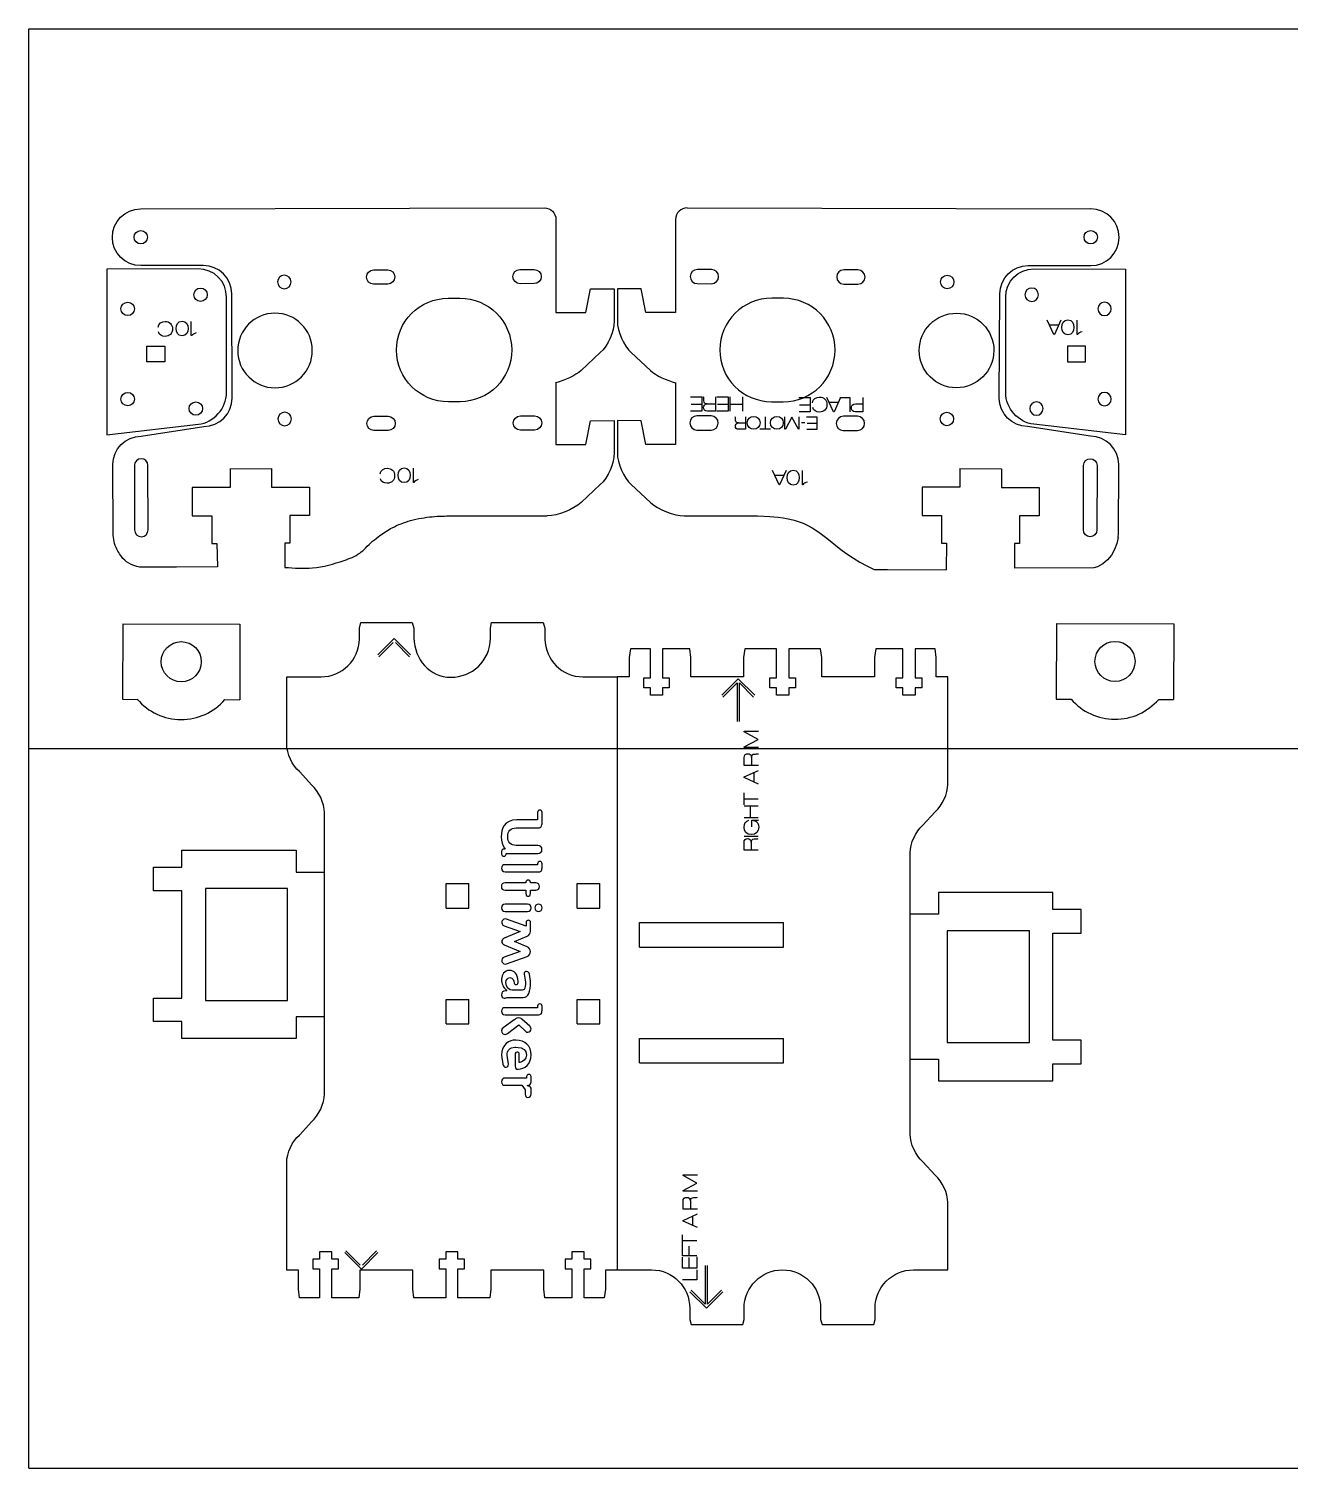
# Model space of a CAD drawing. Extents: x -610 to 0, y -305 to 0.
# Drawn here: x -609.6 to -342.5, y -304.8 to 0 of the extents above; entities that cross this region are included whole.
import ezdxf

# ---------------------------------------------------------------- set-up
doc = ezdxf.new("R2010")
doc.units = 0
doc.layers.add('CUTS', color=1, linetype='Continuous', true_color=0xff0000)
doc.layers.add('TEXT', color=5, linetype='Continuous', true_color=0x0000ff)
doc.layers.add('laser bed referance', color=3, linetype='Continuous', lineweight=25, true_color=0x00ff00)
doc.layers.add('Referance lines', color=2, linetype='Continuous', lineweight=25, true_color=0xffff00)

msp = doc.modelspace()

# ---------------------------------------------------------------- linework, layer by layer
at = {"layer": 'CUTS', "color": 1, "lineweight": 25, "true_color": 0xff0000}
for p, q in [((-585.92, -38.13), (-500.47, -37.9)), ((-470.17, -37.9), (-384.73, -38.13)), ((-567, -93.16), (-558.2, -93.13)), ((-566.99, -93.16), (-566.99, -97.11)), ((-558.2, -93.13), (-558.19, -97.08)), ((-412.44, -93.14), (-412.45, -97.08)), ((-412.44, -93.14), (-403.65, -93.16)), ((-403.65, -93.16), (-403.65, -97.11)), ((-566.99, -97.11), (-574.99, -97.13)), ((-574.99, -97.13), (-574.98, -103.13)), ((-558.19, -97.08), (-550.19, -97.05)), ((-550.19, -97.05), (-550.18, -103.05)), ((-420.45, -97.05), (-420.46, -103.05)), ((-412.45, -97.08), (-420.45, -97.05)), ((-403.65, -97.11), (-395.65, -97.14)), ((-395.65, -97.14), (-395.66, -103.13)), ((-574.98, -103.13), (-570.81, -103.12)), ((-570.81, -103.12), (-570.81, -108.96)), ((-550.18, -103.05), (-554.32, -103.07)), ((-554.32, -103.07), (-554.32, -108.92)), ((-520.36, -103.16), (-499.82, -103.14)), ((-470.82, -103.14), (-455.31, -103.15)), ((-455.31, -103.15), (-452.67, -103.27)), ((-452.67, -103.27), (-451.85, -103.34)), ((-451.85, -103.34), (-450.92, -103.43)), ((-450.92, -103.43), (-449.87, -103.58)), ((-449.87, -103.58), (-448.45, -103.86)), ((-420.46, -103.05), (-416.32, -103.07)), ((-416.32, -103.07), (-416.32, -108.91)), ((-395.66, -103.13), (-399.84, -103.12)), ((-399.84, -103.12), (-399.84, -108.96)), ((-448.45, -103.86), (-447.58, -104.07)), ((-447.58, -104.07), (-445.65, -104.71)), ((-445.65, -104.71), (-444.65, -105.17)), ((-444.65, -105.17), (-443.72, -105.67)), ((-443.72, -105.67), (-442.57, -106.42)), ((-442.57, -106.42), (-441.74, -107.02)), ((-591.75, -107.32), (-591.77, -106.89)), ((-570.81, -108.96), (-569.76, -108.96)), ((-569.76, -108.96), (-569.62, -113.92)), ((-555.36, -108.94), (-555.37, -114.04)), ((-554.32, -108.92), (-555.36, -108.94)), ((-441.74, -107.02), (-440.65, -107.89)), ((-440.65, -107.89), (-437.65, -110.28)), ((-416.32, -108.91), (-415.29, -108.92)), ((-415.29, -108.92), (-415.34, -114.54)), ((-400.88, -108.96), (-400.93, -114.18)), ((-399.84, -108.96), (-400.88, -108.96)), ((-379.21, -109.01), (-379.71, -110.27)), ((-378.93, -107.73), (-379.21, -109.01)), ((-378.93, -107.73), (-378.87, -106.89)), ((-437.65, -110.28), (-436.6, -111.05)), ((-436.6, -111.05), (-435.01, -112.11)), ((-435.01, -112.11), (-433.64, -112.92)), ((-381.24, -112.48), (-382.23, -113.32)), ((-380.39, -111.44), (-381.24, -112.48)), ((-379.71, -110.27), (-380.39, -111.44)), ((-578.33, -113.99), (-586.16, -114.03)), ((-569.62, -113.92), (-578.33, -113.99)), ((-433.64, -112.92), (-432.13, -113.74)), ((-432.13, -113.74), (-430.64, -114.47)), ((-430.64, -114.47), (-427.82, -114.48)), ((-427.82, -114.48), (-415.34, -114.54)), ((-384.11, -114.15), (-400.91, -114.19)), ((-383.33, -113.92), (-384.11, -114.15)), ((-382.23, -113.32), (-383.33, -113.92)), ((-589.69, -125.98), (-589.75, -141.98)), ((-589.69, -125.98), (-564.89, -126.06)), ((-564.89, -126.06), (-564.95, -142.06)), ((-391.99, -125.92), (-392.05, -141.92)), ((-391.99, -125.92), (-367.19, -126.01)), ((-367.19, -126.01), (-367.25, -142.01)), ((-589.75, -141.98), (-586.62, -141.99)), ((-568.07, -142.05), (-564.95, -142.06)), ((-392.05, -141.92), (-388.92, -141.94)), ((-370.37, -142), (-367.25, -142.01)), ((-521.2, -186.22), (-521.2, -181.02)), ((-521.2, -181.02), (-516.41, -181.02)), ((-516.41, -186.22), (-516.41, -181.02)), ((-493.5, -186.22), (-493.5, -181.02)), ((-493.5, -181.02), (-488.71, -181.02)), ((-488.71, -186.22), (-488.71, -181.02)), ((-521.2, -186.22), (-516.41, -186.22)), ((-493.5, -186.22), (-488.71, -186.22)), ((-480.29, -194.47), (-480.29, -189.27)), ((-480.29, -189.27), (-449.81, -189.27)), ((-449.81, -194.47), (-449.81, -189.27)), ((-480.29, -194.47), (-449.81, -194.47)), ((-521.2, -210.73), (-521.2, -205.53)), ((-521.2, -205.53), (-516.41, -205.53)), ((-516.41, -210.73), (-516.41, -205.53)), ((-493.5, -210.73), (-493.5, -205.53)), ((-493.5, -205.53), (-488.71, -205.53)), ((-488.71, -210.73), (-488.71, -205.53)), ((-521.2, -210.73), (-516.41, -210.73)), ((-493.5, -210.73), (-488.71, -210.73)), ((-480.29, -218.98), (-480.29, -213.78)), ((-480.29, -213.78), (-449.81, -213.78)), ((-449.81, -218.98), (-449.81, -213.78)), ((-480.29, -218.98), (-449.81, -218.98))]:
    msp.add_line(p, q, dxfattribs=at)
for points in [[(-497.99, -40.36), (-497.99, -60.07), (-491.66, -60.07), (-490.68, -55.05), (-485.68, -55.03), (-485.66, -61.88)], [(-472.65, -40.36), (-472.65, -60.07), (-478.98, -60.07), (-479.96, -55.05), (-484.96, -55.03), (-484.98, -61.88)], [(-573.72, -50.82), (-593.09, -50.87), (-593.09, -85.98), (-573.69, -83.74)], [(-572.65, -50.13), (-585.88, -50.15)], [(-536.6, -51.06), (-533.59, -51.05), (-533.59, -51.05)], [(-505.6, -50.98), (-502.59, -50.97), (-502.59, -50.97)], [(-465.04, -50.98), (-468.05, -50.97), (-468.05, -50.97)], [(-434.04, -51.06), (-437.05, -51.05), (-437.05, -51.05)], [(-397.99, -50.13), (-384.76, -50.15)], [(-396.77, -50.82), (-377.4, -50.87), (-377.4, -85.98), (-396.8, -83.74)], [(-533.58, -54.05), (-536.59, -54.06)], [(-502.58, -53.97), (-505.59, -53.98)], [(-468.06, -53.97), (-465.05, -53.98)], [(-437.06, -54.05), (-434.05, -54.06)], [(-567.73, -77.05), (-567.73, -56.83), (-567.73, -56.83)], [(-567.73, -77.05), (-567.73, -56.83), (-567.73, -56.83)], [(-566.53, -78.21), (-566.64, -56.11)], [(-520.83, -57.07), (-518.33, -57.06), (-518.33, -57.06)], [(-449.81, -57.07), (-452.31, -57.06), (-452.31, -57.06)], [(-404.11, -78.21), (-404.01, -56.11)], [(-402.76, -77.05), (-402.76, -56.83), (-402.76, -56.83)], [(-402.76, -77.05), (-402.76, -56.83), (-402.76, -56.83)], [(-584.6, -67.95), (-584.6, -67.24), (-580.8, -67.24), (-580.8, -70.54), (-584.6, -70.54), (-584.6, -67.95), (-584.6, -67.95)], [(-488.59, -68.58), (-492.68, -72.34)], [(-482.05, -68.58), (-477.96, -72.34)], [(-385.89, -67.95), (-385.89, -67.24), (-389.69, -67.24), (-389.69, -70.54), (-385.89, -70.54), (-385.89, -67.95), (-385.89, -67.95)], [(-497.99, -74.94), (-497.99, -74.93), (-497.99, -88.01), (-491.66, -88.01), (-490.68, -82.99), (-485.68, -82.98), (-485.66, -89.82)], [(-472.65, -74.94), (-472.65, -74.93), (-472.65, -88.01), (-478.98, -88.01), (-479.96, -82.99), (-484.96, -82.98), (-484.98, -89.82)], [(-518.27, -78.96), (-520.77, -78.97)], [(-452.37, -78.96), (-449.87, -78.97)], [(-536.52, -82.06), (-533.51, -82.05), (-533.51, -82.05)], [(-505.52, -81.98), (-502.51, -81.97), (-502.51, -81.97)], [(-465.12, -81.98), (-468.13, -81.97), (-468.13, -81.97)], [(-434.12, -82.06), (-437.13, -82.05), (-437.13, -82.05)], [(-585.83, -86.26), (-572.52, -84.22)], [(-533.5, -85.05), (-536.51, -85.06)], [(-502.5, -84.97), (-505.51, -84.98)], [(-468.14, -84.97), (-465.13, -84.98)], [(-437.14, -85.05), (-434.13, -85.06)], [(-384.82, -86.26), (-398.12, -84.22)], [(-591.77, -106.89), (-591.81, -92.27)], [(-587.22, -92.46), (-587.19, -106.13), (-587.19, -106.13)], [(-584.34, -106.12), (-584.37, -92.45)], [(-386.3, -106.12), (-386.27, -92.45)], [(-383.42, -92.46), (-383.45, -106.13), (-383.45, -106.13)], [(-378.87, -106.89), (-378.83, -92.27)], [(-488.59, -96.53), (-492.68, -100.29)], [(-482.05, -96.53), (-477.96, -100.29)], [(-539.58, -129.22), (-539.58, -129.02), (-539.58, -126.94), (-539.33, -125.71), (-528.4, -125.71), (-528.05, -126.94), (-528.05, -128.87), (-528.05, -129.02)], [(-511.85, -129.02), (-511.85, -128.87), (-511.85, -126.94), (-511.6, -125.71), (-500.68, -125.71), (-500.33, -126.94), (-500.33, -129.02), (-500.32, -129.22)], [(-415, -137.22), (-417.47, -137.22), (-417.47, -133.15), (-417.72, -131.32), (-421.95, -131.32), (-421.95, -137.45), (-420.55, -137.45), (-420.55, -139.55), (-421.95, -139.55), (-421.95, -141.08), (-424.55, -141.08), (-424.55, -139.55), (-425.95, -139.55), (-425.95, -137.45), (-424.55, -137.45), (-424.55, -131.32), (-430.27, -131.32), (-430.52, -133.15), (-430.52, -137.22), (-441.7, -137.22), (-441.7, -133.15), (-441.95, -131.32), (-448.67, -131.32), (-448.67, -137.45), (-447.27, -137.45), (-447.27, -139.55), (-448.67, -139.55), (-448.67, -141.08), (-451.27, -141.08), (-451.27, -139.55), (-452.67, -139.55), (-452.67, -137.45), (-451.27, -137.45), (-451.27, -131.32), (-458, -131.32), (-458.25, -133.15), (-458.25, -137.22), (-469.42, -137.22), (-469.42, -133.15), (-469.67, -131.32), (-475.4, -131.32), (-475.4, -137.45), (-474, -137.45), (-474, -139.55), (-475.4, -139.55), (-475.4, -141.08), (-478, -141.08), (-478, -139.55), (-479.4, -139.55), (-479.4, -137.45), (-478, -137.45), (-478, -131.32), (-482.22, -131.32), (-482.47, -133.15), (-482.47, -137.22), (-485, -137.22), (-485, -262.79), (-477.73, -262.79)], [(-555, -151.49), (-555, -137.22), (-547.73, -137.22)], [(-492.28, -137.22), (-485, -137.22)], [(-415, -159.99), (-415, -137.22), (-415, -137.22)], [(-549.7, -160.16), (-552.3, -157.3)], [(-547, -225.57), (-547, -165.98)], [(-420.3, -168.66), (-417.7, -165.8)], [(-546.97, -209.24), (-552.97, -209.24), (-552.97, -213.84), (-577.17, -213.84), (-577.17, -210.24), (-583.17, -210.24), (-583.17, -205.25), (-577.17, -205.25), (-577.17, -182.55), (-583.17, -182.55), (-583.17, -177.56), (-577.17, -177.56), (-577.17, -173.96), (-552.97, -173.96), (-552.97, -178.56), (-546.97, -178.56)], [(-423, -234.07), (-423, -174.48)], [(-572.2, -205.75), (-554.8, -205.75), (-554.8, -182.05), (-572.2, -182.05), (-572.2, -205.75), (-572.2, -205.75)], [(-422.98, -218.17), (-416.98, -218.17), (-416.98, -222.77), (-392.78, -222.77), (-392.78, -219.17), (-386.78, -219.17), (-386.78, -214.18), (-392.78, -214.18), (-392.78, -191.48), (-386.78, -191.48), (-386.78, -186.49), (-392.78, -186.49), (-392.78, -182.89), (-416.98, -182.89), (-416.98, -187.49), (-422.98, -187.49)], [(-415.14, -214.68), (-397.74, -214.68), (-397.74, -190.98), (-415.14, -190.98), (-415.14, -214.68), (-415.14, -214.68)], [(-552.3, -234.25), (-549.7, -231.39)], [(-485, -262.83), (-487.53, -262.83), (-487.53, -266.9), (-487.78, -268.73), (-492, -268.73), (-492, -262.6), (-490.6, -262.6), (-490.6, -260.5), (-492, -260.5), (-492, -258.97), (-494.6, -258.97), (-494.6, -260.5), (-496, -260.5), (-496, -262.6), (-494.6, -262.6), (-494.6, -268.73), (-500.33, -268.73), (-500.58, -266.9), (-500.58, -262.83), (-511.75, -262.83), (-511.75, -266.9), (-512, -268.73), (-518.73, -268.73), (-518.73, -262.6), (-517.33, -262.6), (-517.33, -260.5), (-518.73, -260.5), (-518.73, -258.97), (-521.33, -258.97), (-521.33, -260.5), (-522.73, -260.5), (-522.73, -262.6), (-521.33, -262.6), (-521.33, -268.73), (-528.05, -268.73), (-528.3, -266.9), (-528.3, -262.83), (-539.48, -262.83), (-539.48, -266.9), (-539.73, -268.73), (-545.45, -268.73), (-545.45, -262.6), (-544.05, -262.6), (-544.05, -260.5), (-545.45, -260.5), (-545.45, -258.97), (-548.05, -258.97), (-548.05, -260.5), (-549.45, -260.5), (-549.45, -262.6), (-548.05, -262.6), (-548.05, -268.73), (-552.28, -268.73), (-552.53, -266.9), (-552.53, -262.83), (-555, -262.83), (-555, -240.06)], [(-417.7, -242.75), (-420.3, -239.89)], [(-422.27, -262.79), (-415, -262.79), (-415, -248.56)], [(-469.67, -270.94), (-469.67, -273.31), (-469.33, -274.34), (-458.4, -274.34), (-458.15, -273.31), (-458.15, -270.94)], [(-441.95, -270.94), (-441.95, -273.31), (-441.6, -274.34), (-430.67, -274.34), (-430.42, -273.31), (-430.42, -270.94)]]:
    msp.add_lwpolyline(points, dxfattribs=at)
for centre in [(-577.32, -134.02), (-379.62, -133.97)]:
    msp.add_circle(centre, 4.25, dxfattribs=at)
for centre in [(-577.32, -134.02), (-379.62, -133.97)]:
    msp.add_arc(centre, 12.25, 220.5677, 319.0221, dxfattribs=at)
for points in [[(-591.9, -44.16), (-591.91, -40.85), (-589.23, -38.14), (-585.92, -38.13)], [(-500.47, -37.9), (-499.11, -37.9), (-498, -39), (-497.99, -40.36)], [(-470.17, -37.9), (-471.53, -37.9), (-472.64, -39), (-472.65, -40.36)], [(-378.74, -44.16), (-378.73, -40.85), (-381.41, -38.14), (-384.73, -38.13)], [(-585.88, -50.15), (-589.2, -50.16), (-591.89, -47.48), (-591.9, -44.16)], [(-587.31, -44.13), (-587.31, -43.34), (-586.68, -42.71), (-585.89, -42.71)], [(-585.89, -45.56), (-586.68, -45.56), (-587.31, -44.92), (-587.31, -44.13)], [(-585.89, -42.71), (-585.1, -42.71), (-584.46, -43.34), (-584.46, -44.13)], [(-584.46, -44.13), (-584.46, -44.92), (-585.1, -45.56), (-585.89, -45.56)], [(-386.18, -44.13), (-386.18, -43.35), (-385.54, -42.71), (-384.75, -42.71)], [(-384.75, -45.56), (-385.54, -45.56), (-386.18, -44.92), (-386.18, -44.13)], [(-384.76, -50.15), (-381.44, -50.16), (-378.75, -47.48), (-378.74, -44.16)], [(-384.75, -42.71), (-383.96, -42.71), (-383.33, -43.35), (-383.33, -44.13)], [(-383.33, -44.13), (-383.33, -44.92), (-383.96, -45.56), (-384.75, -45.56)], [(-567.73, -56.83), (-567.72, -53.51), (-570.4, -50.82), (-573.72, -50.82)], [(-566.64, -56.11), (-566.65, -52.8), (-569.34, -50.12), (-572.65, -50.13)], [(-538.1, -52.57), (-538.1, -51.74), (-537.43, -51.06), (-536.6, -51.06)], [(-533.59, -51.05), (-532.76, -51.05), (-532.09, -51.72), (-532.09, -52.55)], [(-507.1, -52.48), (-507.1, -51.65), (-506.43, -50.98), (-505.6, -50.98)], [(-502.59, -50.97), (-501.76, -50.96), (-501.09, -51.64), (-501.09, -52.46)], [(-468.05, -50.97), (-468.88, -50.96), (-469.55, -51.64), (-469.55, -52.46)], [(-463.54, -52.48), (-463.54, -51.65), (-464.21, -50.98), (-465.04, -50.98)], [(-437.05, -51.05), (-437.88, -51.05), (-438.55, -51.72), (-438.55, -52.55)], [(-432.54, -52.57), (-432.54, -51.74), (-433.21, -51.06), (-434.04, -51.06)], [(-404.01, -56.11), (-404, -52.8), (-401.3, -50.12), (-397.99, -50.13)], [(-402.76, -56.83), (-402.76, -53.51), (-400.08, -50.82), (-396.77, -50.82)], [(-555.51, -52.18), (-556.3, -52.19), (-556.93, -52.82), (-556.93, -53.61)], [(-556.93, -53.61), (-556.93, -54.4), (-556.29, -55.03), (-555.5, -55.03)], [(-554.08, -53.6), (-554.08, -52.82), (-554.72, -52.18), (-555.51, -52.18)], [(-555.5, -55.03), (-554.72, -55.03), (-554.08, -54.39), (-554.08, -53.6)], [(-536.59, -54.06), (-537.42, -54.06), (-538.1, -53.39), (-538.1, -52.57)], [(-532.09, -52.55), (-532.09, -53.38), (-532.76, -54.05), (-533.58, -54.05)], [(-505.59, -53.98), (-506.42, -53.98), (-507.1, -53.31), (-507.1, -52.48)], [(-501.09, -52.46), (-501.09, -53.29), (-501.76, -53.97), (-502.58, -53.97)], [(-469.55, -52.46), (-469.55, -53.29), (-468.88, -53.97), (-468.06, -53.97)], [(-465.05, -53.98), (-464.22, -53.98), (-463.55, -53.31), (-463.54, -52.48)], [(-438.55, -52.55), (-438.55, -53.38), (-437.89, -54.05), (-437.06, -54.05)], [(-434.05, -54.06), (-433.22, -54.06), (-432.55, -53.39), (-432.54, -52.57)], [(-416.56, -53.6), (-416.56, -52.82), (-415.92, -52.18), (-415.13, -52.18)], [(-415.14, -55.03), (-415.93, -55.03), (-416.56, -54.39), (-416.56, -53.6)], [(-413.71, -53.61), (-413.71, -54.4), (-414.35, -55.03), (-415.14, -55.03)], [(-415.13, -52.18), (-414.34, -52.18), (-413.71, -52.82), (-413.71, -53.61)], [(-590.08, -59.32), (-590.08, -58.53), (-589.44, -57.89), (-588.65, -57.89)], [(-588.65, -57.89), (-587.87, -57.89), (-587.23, -58.53), (-587.23, -59.32)], [(-574.66, -56.32), (-574.66, -55.53), (-574.02, -54.89), (-573.23, -54.89)], [(-573.23, -57.74), (-574.02, -57.74), (-574.66, -57.1), (-574.66, -56.32)], [(-573.23, -54.89), (-572.45, -54.89), (-571.81, -55.53), (-571.81, -56.32)], [(-571.81, -56.32), (-571.81, -57.1), (-572.45, -57.74), (-573.23, -57.74)], [(-531.75, -68.05), (-531.77, -62), (-526.88, -57.08), (-520.83, -57.07)], [(-518.33, -57.06), (-512.28, -57.04), (-507.37, -61.93), (-507.35, -67.98)], [(-452.31, -57.06), (-458.36, -57.04), (-463.27, -61.93), (-463.29, -67.98)], [(-438.89, -68.05), (-438.87, -62), (-443.76, -57.08), (-449.81, -57.07)], [(-397.25, -54.89), (-398.04, -54.89), (-398.68, -55.53), (-398.68, -56.32)], [(-398.68, -56.32), (-398.68, -57.1), (-398.04, -57.74), (-397.25, -57.74)], [(-395.83, -56.32), (-395.83, -55.53), (-396.47, -54.89), (-397.25, -54.89)], [(-397.25, -57.74), (-396.47, -57.74), (-395.83, -57.1), (-395.83, -56.32)], [(-381.83, -57.89), (-382.62, -57.89), (-383.26, -58.53), (-383.26, -59.32)], [(-380.41, -59.32), (-380.41, -58.53), (-381.05, -57.89), (-381.83, -57.89)], [(-588.65, -60.74), (-589.44, -60.74), (-590.08, -60.1), (-590.08, -59.32)], [(-587.23, -59.32), (-587.23, -60.1), (-587.87, -60.74), (-588.65, -60.74)], [(-557.49, -60.22), (-561.85, -60.23), (-565.38, -63.78), (-565.37, -68.14)], [(-549.57, -68.1), (-549.58, -63.73), (-553.13, -60.21), (-557.49, -60.22)], [(-421.07, -68.1), (-421.06, -63.73), (-417.52, -60.21), (-413.15, -60.22)], [(-413.15, -60.22), (-408.79, -60.23), (-405.26, -63.78), (-405.27, -68.14)], [(-383.26, -59.32), (-383.26, -60.1), (-382.62, -60.74), (-381.83, -60.74)], [(-381.83, -60.74), (-381.05, -60.74), (-380.41, -60.1), (-380.41, -59.32)], [(-485.66, -61.88), (-485.65, -64.08), (-486.97, -67.09), (-488.59, -68.58)], [(-484.98, -61.88), (-484.99, -64.08), (-483.67, -67.09), (-482.05, -68.58)], [(-565.37, -68.14), (-565.36, -72.5), (-561.81, -76.03), (-557.45, -76.02)], [(-557.45, -76.02), (-553.08, -76.01), (-549.56, -72.46), (-549.57, -68.1)], [(-520.77, -78.97), (-526.82, -78.99), (-531.73, -74.1), (-531.75, -68.05)], [(-507.35, -67.98), (-507.33, -74.03), (-512.22, -78.95), (-518.27, -78.96)], [(-463.29, -67.98), (-463.31, -74.03), (-458.42, -78.95), (-452.37, -78.96)], [(-449.87, -78.97), (-443.82, -78.99), (-438.91, -74.1), (-438.89, -68.05)], [(-413.2, -76.02), (-417.56, -76.01), (-421.09, -72.46), (-421.07, -68.1)], [(-405.27, -68.14), (-405.29, -72.5), (-408.83, -76.03), (-413.2, -76.02)], [(-492.68, -72.34), (-493.88, -73.45), (-496.12, -74.48), (-497.99, -74.94)], [(-477.96, -72.34), (-476.76, -73.45), (-474.52, -74.48), (-472.65, -74.94)], [(-590.08, -78.42), (-590.08, -77.63), (-589.44, -76.99), (-588.65, -76.99)], [(-588.65, -79.84), (-589.44, -79.84), (-590.08, -79.2), (-590.08, -78.42)], [(-588.65, -76.99), (-587.87, -76.99), (-587.23, -77.63), (-587.23, -78.42)], [(-587.23, -78.42), (-587.23, -79.2), (-587.87, -79.84), (-588.65, -79.84)], [(-575.66, -80.42), (-575.66, -79.63), (-575.02, -78.99), (-574.23, -78.99)], [(-574.23, -78.99), (-573.45, -78.99), (-572.81, -79.63), (-572.81, -80.42)], [(-573.69, -83.74), (-570.41, -83.36), (-567.73, -80.35), (-567.73, -77.05)], [(-572.52, -84.22), (-569.2, -84.22), (-566.53, -81.52), (-566.53, -78.21)], [(-398.12, -84.22), (-401.44, -84.22), (-404.12, -81.52), (-404.11, -78.21)], [(-396.8, -83.74), (-400.08, -83.36), (-402.76, -80.35), (-402.76, -77.05)], [(-396.25, -78.99), (-397.04, -78.99), (-397.68, -79.63), (-397.68, -80.42)], [(-394.83, -80.42), (-394.83, -79.63), (-395.47, -78.99), (-396.25, -78.99)], [(-381.83, -76.99), (-382.62, -76.99), (-383.26, -77.63), (-383.26, -78.42)], [(-383.26, -78.42), (-383.26, -79.2), (-382.62, -79.84), (-381.83, -79.84)], [(-380.41, -78.42), (-380.41, -77.63), (-381.05, -76.99), (-381.83, -76.99)], [(-381.83, -79.84), (-381.05, -79.84), (-380.41, -79.2), (-380.41, -78.42)], [(-574.23, -81.84), (-575.02, -81.84), (-575.66, -81.21), (-575.66, -80.42)], [(-572.81, -80.42), (-572.81, -81.21), (-573.45, -81.84), (-574.23, -81.84)], [(-555.43, -81.19), (-556.22, -81.19), (-556.85, -81.83), (-556.85, -82.62)], [(-554, -82.61), (-554, -81.82), (-554.64, -81.19), (-555.43, -81.19)], [(-538.01, -83.57), (-538.02, -82.74), (-537.35, -82.06), (-536.52, -82.06)], [(-533.51, -82.05), (-532.68, -82.05), (-532.01, -82.72), (-532, -83.55)], [(-507.01, -83.48), (-507.02, -82.65), (-506.35, -81.98), (-505.52, -81.98)], [(-502.51, -81.97), (-501.68, -81.97), (-501.01, -82.64), (-501, -83.46)], [(-468.13, -81.97), (-468.96, -81.96), (-469.63, -82.63), (-469.64, -83.46)], [(-463.63, -83.48), (-463.63, -82.65), (-464.29, -81.98), (-465.12, -81.98)], [(-437.13, -82.05), (-437.96, -82.05), (-438.63, -82.72), (-438.64, -83.55)], [(-432.63, -83.56), (-432.63, -82.74), (-433.3, -82.06), (-434.12, -82.06)], [(-416.64, -82.61), (-416.64, -81.82), (-416, -81.19), (-415.21, -81.19)], [(-415.21, -81.19), (-414.42, -81.19), (-413.79, -81.83), (-413.79, -82.62)], [(-397.68, -80.42), (-397.68, -81.21), (-397.04, -81.84), (-396.25, -81.84)], [(-396.25, -81.84), (-395.47, -81.84), (-394.83, -81.21), (-394.83, -80.42)], [(-556.85, -82.62), (-556.85, -83.4), (-556.21, -84.04), (-555.42, -84.04)], [(-555.42, -84.04), (-554.64, -84.03), (-554, -83.4), (-554, -82.61)], [(-536.51, -85.06), (-537.34, -85.07), (-538.01, -84.39), (-538.01, -83.57)], [(-532, -83.55), (-532, -84.38), (-532.67, -85.05), (-533.5, -85.05)], [(-505.51, -84.98), (-506.34, -84.98), (-507.01, -84.31), (-507.01, -83.48)], [(-501, -83.46), (-501, -84.29), (-501.67, -84.97), (-502.5, -84.97)], [(-469.64, -83.46), (-469.64, -84.29), (-468.97, -84.97), (-468.14, -84.97)], [(-465.13, -84.98), (-464.3, -84.98), (-463.63, -84.31), (-463.63, -83.48)], [(-438.64, -83.55), (-438.64, -84.38), (-437.97, -85.05), (-437.14, -85.05)], [(-434.13, -85.06), (-433.3, -85.06), (-432.63, -84.39), (-432.63, -83.56)], [(-415.22, -84.04), (-416, -84.03), (-416.64, -83.39), (-416.64, -82.61)], [(-413.79, -82.62), (-413.79, -83.4), (-414.43, -84.04), (-415.22, -84.04)], [(-591.81, -92.27), (-591.82, -88.96), (-589.14, -86.27), (-585.83, -86.26)], [(-378.83, -92.27), (-378.82, -88.96), (-381.5, -86.27), (-384.82, -86.26)], [(-585.8, -91.03), (-586.59, -91.04), (-587.23, -91.68), (-587.22, -92.46)], [(-584.37, -92.45), (-584.38, -91.67), (-585.02, -91.03), (-585.8, -91.03)], [(-485.66, -89.82), (-485.65, -92.02), (-486.97, -95.04), (-488.59, -96.53)], [(-484.98, -89.82), (-484.99, -92.02), (-483.67, -95.04), (-482.05, -96.53)], [(-386.27, -92.45), (-386.26, -91.67), (-385.62, -91.03), (-384.84, -91.03)], [(-384.84, -91.03), (-384.05, -91.04), (-383.41, -91.67), (-383.42, -92.46)], [(-492.68, -100.29), (-494.3, -101.78), (-497.62, -103.13), (-499.82, -103.14)], [(-477.96, -100.29), (-476.34, -101.78), (-473.02, -103.13), (-470.82, -103.14)], [(-587.19, -106.13), (-587.19, -106.91), (-586.55, -107.55), (-585.76, -107.55)], [(-585.76, -107.55), (-584.97, -107.54), (-584.34, -106.91), (-584.34, -106.12)], [(-384.88, -107.55), (-385.67, -107.54), (-386.31, -106.9), (-386.3, -106.12)], [(-383.45, -106.13), (-383.46, -106.91), (-384.1, -107.55), (-384.88, -107.55)], [(-547.73, -137.22), (-543.28, -137.22), (-539.66, -133.65), (-539.58, -129.22)], [(-528.05, -129.02), (-527.96, -133.45), (-524.7, -137.31), (-520.25, -137.31)], [(-520.25, -137.31), (-515.79, -137.31), (-511.95, -133.99), (-511.85, -129.02)], [(-500.32, -129.22), (-500.24, -133.65), (-496.72, -137.22), (-492.28, -137.22)], [(-552.3, -157.3), (-553.79, -156.05), (-555, -153.43), (-555, -151.49)], [(-547, -165.98), (-547, -164.03), (-548.22, -161.41), (-549.7, -160.16)], [(-417.7, -165.8), (-416.22, -164.55), (-415, -161.93), (-415, -159.99)], [(-423, -174.48), (-423, -172.53), (-421.78, -169.91), (-420.3, -168.66)], [(-549.7, -231.39), (-548.22, -230.13), (-547, -227.52), (-547, -225.57)], [(-555, -240.06), (-555, -238.12), (-553.79, -235.5), (-552.3, -234.25)], [(-420.3, -239.89), (-421.78, -238.64), (-423, -236.02), (-423, -234.07)], [(-415, -248.56), (-415, -246.62), (-416.22, -244), (-417.7, -242.75)], [(-477.73, -262.79), (-473.22, -262.79), (-469.67, -266.44), (-469.67, -270.94)], [(-458.15, -270.94), (-458.15, -266.44), (-454.5, -262.79), (-450, -262.79)], [(-450, -262.79), (-445.5, -262.79), (-441.95, -266.44), (-441.95, -270.94)], [(-430.42, -270.94), (-430.42, -266.44), (-426.78, -262.79), (-422.27, -262.79)]]:
    msp.add_open_spline(points, degree=3, dxfattribs=at)
for points, knots in [([(-555.37, -114.04), (-553.4, -114.18), (-549.15, -114.49), (-543.86, -112.99), (-539.99, -111.55), (-538.2, -109.85), (-536.85, -108.53), (-534.99, -107.05), (-532.39, -105.4), (-529.37, -104.22), (-525.78, -103.43), (-522.94, -103.18), (-520.9, -103.16), (-520.36, -103.16)], [0, 0, 0, 0, 5.875427, 12.707763, 16.361945, 17.995967, 20.0759, 22.036762, 25.11717, 29.265572, 31.675807, 36.152851, 37.779355, 37.779355, 37.779355, 37.779355]), ([(-586.16, -114.03), (-586.96, -113.82), (-588.46, -113.41), (-589.88, -111.96), (-590.84, -110.51), (-591.5, -109.03), (-591.67, -107.88), (-591.75, -107.32)], [0, 0, 0, 0, 2.433095, 4.57217, 5.897493, 7.664195, 9.361944, 9.361944, 9.361944, 9.361944])]:
    msp.add_open_spline(points, degree=3, knots=knots, dxfattribs=at)
at = {"layer": 'laser bed referance'}
for p, q in [((-609.6, 0), (0, 0)), ((-609.6, -304.8), (-609.6, 0)), ((-609.6, -304.8), (0, -304.8))]:
    msp.add_line(p, q, dxfattribs=at)
at = {"layer": 'Referance lines'}
msp.add_line((-609.6, -152.4), (0, -152.4), dxfattribs=at)
at = {"layer": 'TEXT', "color": 5, "true_color": 0x0000ff}
for points in [[(-575.09, -64.95), (-575.2, -64.95), (-575.2, -61.98)], [(-391.07, -61.72), (-392.46, -64.73), (-392.57, -64.73), (-393.95, -61.71)], [(-393.5, -62.71), (-391.52, -62.71)], [(-387.53, -64.71), (-387.64, -64.71), (-387.64, -61.73)], [(-469.5, -77.96), (-467.12, -77.96), (-467.12, -80.98), (-469.47, -80.98)], [(-464.22, -77.96), (-464.22, -80.98), (-465.89, -80.98)], [(-463.92, -77.96), (-461.54, -77.96), (-461.54, -80.98), (-463.89, -80.98)], [(-461.11, -80.98), (-461.11, -77.96)], [(-458.52, -77.96), (-458.52, -80.98)], [(-446.54, -78.06), (-444.16, -78.06), (-444.16, -81.08), (-446.51, -81.08)], [(-437.72, -78.06), (-439.11, -81.08), (-439.22, -81.08), (-440.61, -78.06)], [(-440.15, -79.06), (-438.17, -79.06)], [(-437.86, -78.06), (-435.74, -78.06), (-435.74, -81.08)], [(-432.99, -78.06), (-432.99, -81.08), (-434.6, -81.08)], [(-467.12, -79.57), (-469.37, -79.57)], [(-466, -79.43), (-466, -79.43), (-464.22, -79.42)], [(-461.54, -79.57), (-463.8, -79.57)], [(-458.52, -79.57), (-461.11, -79.57)], [(-457.83, -82.19), (-457.83, -84.81), (-459.27, -84.81)], [(-453.7, -82.19), (-453.7, -84.81)], [(-446.54, -82.19), (-446.54, -84.81), (-446.66, -84.81), (-448.03, -82.27), (-448.04, -82.27), (-449.41, -84.81), (-449.53, -84.81), (-449.53, -82.19)], [(-444.16, -79.67), (-446.42, -79.67)], [(-444.93, -82.14), (-442.77, -82.14), (-442.77, -84.87), (-444.9, -84.87)], [(-434.49, -79.43), (-432.99, -79.43)], [(-459.37, -83.47), (-459.37, -83.47), (-457.83, -83.46)], [(-452.56, -84.81), (-454.82, -84.81)], [(-445.3, -83.44), (-446, -83.44)], [(-442.77, -83.6), (-444.81, -83.6)], [(-528.07, -96.04), (-528.18, -96.04), (-528.18, -93.06)], [(-449.23, -93.54), (-450.63, -96.56), (-450.74, -96.56), (-452.12, -93.54)], [(-445.7, -96.54), (-445.81, -96.54), (-445.81, -93.56)], [(-451.66, -94.54), (-449.69, -94.54)], [(-535.71, -132.59), (-532.23, -129.11), (-528.76, -132.59)], [(-535.47, -132.96), (-532.48, -129.97)], [(-531.98, -129.97), (-528.98, -132.97)], [(-462.87, -141.13), (-459.39, -137.65), (-455.91, -141.13)], [(-462.63, -141.5), (-459.64, -138.51), (-459.64, -146.68)], [(-459.14, -146.68), (-459.14, -138.51), (-456.14, -141.51)], [(-455.1, -152.21), (-458.12, -152.21), (-458.12, -152.07), (-455.18, -150.49), (-455.18, -150.48), (-458.12, -148.9), (-458.12, -148.76), (-455.1, -148.76)], [(-455.1, -156.01), (-458.12, -156.01), (-458.12, -154.35)], [(-456.57, -154.23), (-456.57, -154.24), (-456.56, -156.01)], [(-455.1, -159.92), (-458.12, -158.53), (-458.12, -158.42), (-455.1, -157.03)], [(-456.1, -157.49), (-456.1, -159.47)], [(-458.17, -164.35), (-458.17, -161.77)], [(-458.17, -164.55), (-455.18, -164.55)], [(-455.18, -163.1), (-458.14, -163.1)], [(-456.78, -167.11), (-456.78, -164.55)], [(-501.89, -165.92), (-501.89, -167.5), (-506.27, -167.5)], [(-500.93, -168.34), (-500.93, -165.92), (-500.93, -165.92)], [(-455.18, -167.11), (-458.17, -167.11)], [(-456.52, -168.97), (-456.52, -167.57), (-455.11, -167.57)], [(-506.43, -169.23), (-501.8, -169.23)], [(-508.88, -173.53), (-508.76, -173.69), (-509.03, -173.69)], [(-501.8, -172.92), (-506.43, -172.92)], [(-458.17, -170.99), (-455.18, -170.99)], [(-455.18, -173.96), (-458.17, -173.96), (-458.17, -172.31)], [(-456.64, -172.2), (-456.63, -172.21)], [(-456.63, -172.21), (-456.63, -173.96)], [(-509.51, -174.17), (-509.51, -174.75)], [(-508.55, -174.75), (-508.55, -174.65), (-506.41, -174.65)], [(-506.27, -174.65), (-501.8, -174.65)], [(-501.89, -176.79), (-501.89, -177.01), (-508.74, -177.01)], [(-508.74, -178.53), (-501.7, -178.53)], [(-500.93, -177.7), (-500.93, -176.79), (-500.93, -176.79)], [(-504.37, -180.76), (-504.37, -180.85), (-504.46, -180.88), (-508.77, -180.88)], [(-508.77, -182.4), (-504.34, -182.4), (-504.34, -183.01)], [(-502.26, -180.88), (-503.4, -180.88), (-503.4, -180.78)], [(-503.4, -183.01), (-503.4, -182.4), (-502.26, -182.4)], [(-504.01, -185.38), (-508.74, -185.38)], [(-508.74, -186.9), (-504.01, -186.9)], [(-504.32, -189.24), (-504.32, -190.01), (-508.46, -188.53)], [(-505.59, -191.15), (-508.97, -192.58)], [(-508.96, -189.95), (-505.59, -191.15), (-505.59, -191.15)], [(-503.37, -191.13), (-503.37, -191.11), (-503.37, -191.06)], [(-503.35, -190.94), (-503.35, -189.24)], [(-509.41, -193.1), (-509.51, -193.12), (-509.42, -193.14)], [(-509.42, -193.4), (-509.5, -193.46), (-509.41, -193.44)], [(-509.19, -192.72), (-509.22, -192.75)], [(-509.22, -193.79), (-509.19, -193.82)], [(-508.97, -193.96), (-505.59, -195.38), (-508.96, -196.58)], [(-504.05, -194.4), (-506.74, -193.27), (-504.05, -192.13)], [(-508.46, -198), (-504.08, -196.43)], [(-504.72, -200.19), (-504.46, -201.9), (-504.46, -202.4)], [(-503.37, -201.69), (-503.61, -200.21)], [(-508.36, -203.68), (-508.59, -203.69)], [(-508.53, -203.52), (-508.36, -203.68), (-508.36, -203.68)], [(-505.13, -203.58), (-507.23, -203.58)], [(-501.89, -206.97), (-501.89, -207.28), (-508.74, -207.28)], [(-507.79, -205.1), (-504.91, -205.1)], [(-500.93, -207.89), (-500.93, -206.97), (-500.93, -206.97)], [(-506.84, -209.89), (-509.14, -211.52)], [(-508.74, -208.8), (-501.7, -208.8)], [(-503.55, -211.19), (-505.2, -209.7)], [(-500.94, -208.04), (-500.94, -207.98)], [(-508.27, -212.77), (-505.81, -210.94), (-504.4, -212.29)], [(-509.5, -217.35), (-509.24, -219.23)], [(-508.06, -219.26), (-508.35, -217.36)], [(-506.62, -217.1), (-506.62, -219.4)], [(-506.6, -217), (-506.61, -217.03)], [(-505.66, -218.86), (-505.77, -218.88), (-505.77, -217.1)], [(-504.2, -221.88), (-504.2, -222.19), (-508.74, -222.19)], [(-506.6, -219.5), (-506.6, -219.64)], [(-503.24, -222.8), (-503.24, -221.88), (-503.24, -221.88)], [(-508.74, -223.71), (-505.24, -223.71), (-504.5, -224.69), (-504.5, -225.56)], [(-503.77, -223.87), (-504.11, -223.77), (-503.76, -223.68)], [(-503.25, -222.95), (-503.25, -222.9)], [(-503.22, -225.56), (-503.22, -224.58)], [(-468.05, -246.15), (-471.07, -246.15), (-471.07, -246.01), (-468.14, -244.43), (-468.14, -244.42), (-471.07, -242.84), (-471.07, -242.7), (-468.05, -242.7)], [(-468.05, -249.95), (-471.07, -249.95), (-471.07, -248.29)], [(-469.53, -248.17), (-469.52, -248.18), (-469.52, -249.95)], [(-468.05, -253.86), (-471.07, -252.47), (-471.07, -252.36), (-468.05, -250.97)], [(-469.05, -251.43), (-469.05, -253.41)], [(-471.18, -257.99), (-471.18, -255.37)], [(-539.43, -261.77), (-542.44, -258.76)], [(-535.95, -258.78), (-538.93, -261.77)], [(-468.13, -256.67), (-471.18, -256.67)], [(-468.13, -259.8), (-471.18, -259.8), (-471.18, -257.66)], [(-469.76, -259.8), (-469.76, -257.79)], [(-535.71, -259.15), (-539.19, -262.62), (-542.66, -259.15)], [(-468.13, -260.07), (-468.13, -262.47), (-471.18, -262.47), (-471.18, -260.09)], [(-469.76, -262.47), (-469.76, -260.19)], [(-466.39, -261.91), (-466.39, -270.08), (-469.39, -267.08)], [(-462.9, -267.09), (-465.89, -270.08), (-465.89, -261.91)], [(-468.13, -262.76), (-468.13, -264.9), (-471.18, -264.9)], [(-462.66, -267.46), (-466.14, -270.94), (-469.62, -267.46)]]:
    msp.add_lwpolyline(points, dxfattribs=at)
for points in [[(-582.24, -63.19), (-582.15, -62.38), (-581.42, -61.98), (-580.73, -61.98)], [(-580.73, -61.98), (-579.86, -61.98), (-579.16, -62.56), (-579.16, -63.55)], [(-579.16, -63.55), (-579.16, -64.55), (-579.86, -65.13), (-580.73, -65.13)], [(-578.41, -63.46), (-578.41, -62.63), (-578.07, -61.91), (-577.14, -61.91)], [(-577.14, -65.02), (-578.07, -65.02), (-578.41, -64.3), (-578.41, -63.46)], [(-577.14, -61.91), (-576.21, -61.91), (-575.88, -62.63), (-575.88, -63.46)], [(-575.88, -63.46), (-575.88, -64.3), (-576.21, -65.02), (-577.14, -65.02)], [(-390.85, -63.22), (-390.85, -62.38), (-390.51, -61.66), (-389.58, -61.66)], [(-389.58, -64.78), (-390.51, -64.78), (-390.85, -64.06), (-390.85, -63.22)], [(-389.58, -61.66), (-388.65, -61.66), (-388.32, -62.38), (-388.32, -63.22)], [(-388.32, -63.22), (-388.32, -64.06), (-388.65, -64.78), (-389.58, -64.78)], [(-580.73, -65.13), (-581.44, -65.13), (-582.01, -64.84), (-582.17, -64.18)], [(-574.15, -64.39), (-574.61, -64.51), (-574.91, -64.75), (-575.09, -64.95)], [(-386.59, -64.15), (-387.05, -64.26), (-387.36, -64.5), (-387.53, -64.71)], [(-466.66, -78.79), (-466.66, -78.68), (-466.67, -78.08), (-466.73, -77.96)], [(-466, -79.43), (-466.46, -79.42), (-466.66, -79.21), (-466.66, -78.79)], [(-443.69, -79.2), (-443.6, -78.4), (-442.87, -77.99), (-442.18, -77.99)], [(-442.18, -77.99), (-441.31, -77.99), (-440.61, -78.57), (-440.61, -79.57)], [(-466.72, -80.15), (-466.72, -79.87), (-466.52, -79.46), (-466, -79.43)], [(-465.89, -80.98), (-466.49, -80.98), (-466.72, -80.69), (-466.72, -80.15)], [(-459.95, -82.92), (-459.95, -82.82), (-459.95, -82.3), (-460.01, -82.19)], [(-457.49, -83.44), (-457.49, -82.58), (-456.88, -82.08), (-456.14, -82.08)], [(-456.14, -82.08), (-455.39, -82.08), (-454.78, -82.58), (-454.78, -83.44)], [(-452.56, -83.44), (-452.56, -82.58), (-451.96, -82.08), (-451.21, -82.08)], [(-451.21, -82.08), (-450.46, -82.08), (-449.85, -82.58), (-449.85, -83.44)], [(-442.18, -81.15), (-442.89, -81.15), (-443.46, -80.86), (-443.62, -80.2)], [(-440.61, -79.57), (-440.61, -80.57), (-441.31, -81.15), (-442.18, -81.15)], [(-435.44, -80.25), (-435.44, -79.85), (-435.23, -79.43), (-434.49, -79.43)], [(-434.6, -81.08), (-435.25, -81.08), (-435.44, -80.71), (-435.44, -80.25)], [(-459.99, -84.1), (-459.99, -83.85), (-459.83, -83.5), (-459.37, -83.47)], [(-459.27, -84.81), (-459.8, -84.81), (-459.99, -84.56), (-459.99, -84.1)], [(-459.37, -83.47), (-459.77, -83.46), (-459.95, -83.28), (-459.95, -82.92)], [(-456.14, -84.81), (-456.88, -84.81), (-457.49, -84.31), (-457.49, -83.44)], [(-454.78, -83.44), (-454.78, -84.31), (-455.39, -84.81), (-456.14, -84.81)], [(-451.21, -84.81), (-451.96, -84.81), (-452.56, -84.31), (-452.56, -83.44)], [(-449.85, -83.44), (-449.85, -84.31), (-450.46, -84.81), (-451.21, -84.81)], [(-535.22, -94.27), (-535.13, -93.46), (-534.41, -93.06), (-533.71, -93.06)], [(-533.71, -93.06), (-532.85, -93.06), (-532.14, -93.64), (-532.14, -94.64)], [(-531.39, -94.55), (-531.39, -93.71), (-531.05, -92.99), (-530.12, -92.99)], [(-530.12, -92.99), (-529.19, -92.99), (-528.86, -93.71), (-528.86, -94.55)], [(-449.01, -95.05), (-449.01, -94.21), (-448.68, -93.49), (-447.75, -93.49)], [(-447.75, -93.49), (-446.82, -93.49), (-446.48, -94.21), (-446.48, -95.05)], [(-533.71, -96.21), (-534.42, -96.21), (-534.99, -95.92), (-535.15, -95.27)], [(-532.14, -94.64), (-532.14, -95.63), (-532.85, -96.21), (-533.71, -96.21)], [(-530.12, -96.1), (-531.05, -96.1), (-531.39, -95.38), (-531.39, -94.55)], [(-528.86, -94.55), (-528.86, -95.38), (-529.19, -96.1), (-530.12, -96.1)], [(-527.13, -95.47), (-527.59, -95.59), (-527.9, -95.83), (-528.07, -96.04)], [(-447.75, -96.61), (-448.68, -96.61), (-449.01, -95.89), (-449.01, -95.05)], [(-446.48, -95.05), (-446.48, -95.89), (-446.82, -96.61), (-447.75, -96.61)], [(-444.76, -95.97), (-445.22, -96.09), (-445.52, -96.33), (-445.7, -96.54)], [(-458.12, -154.35), (-458.12, -153.74), (-457.83, -153.51), (-457.29, -153.51)], [(-457.29, -153.51), (-457.01, -153.51), (-456.6, -153.71), (-456.57, -154.23)], [(-456.57, -154.24), (-456.56, -153.77), (-456.35, -153.57), (-455.93, -153.57)], [(-455.93, -153.57), (-455.82, -153.57), (-455.22, -153.56), (-455.1, -153.5)], [(-506.27, -167.5), (-508.98, -167.5), (-509.55, -169.44), (-509.55, -171.07)], [(-501.41, -165.44), (-501.68, -165.44), (-501.89, -165.65), (-501.89, -165.92)], [(-500.93, -165.92), (-500.93, -165.65), (-501.14, -165.44), (-501.41, -165.44)], [(-458.17, -169.08), (-458.17, -168.15), (-457.75, -167.72), (-457.18, -167.61)], [(-456.52, -167.57), (-456.17, -167.61), (-456.02, -167.67), (-456.02, -167.67)], [(-508.19, -171.07), (-508.19, -169.87), (-507.58, -169.23), (-506.43, -169.23)], [(-501.8, -169.23), (-501.32, -169.23), (-500.99, -168.94), (-500.95, -168.48)], [(-500.95, -168.48), (-500.93, -168.42), (-500.93, -168.38), (-500.93, -168.34)], [(-456.61, -170.63), (-457.59, -170.63), (-458.17, -169.93), (-458.17, -169.08)], [(-455.05, -169.08), (-455.05, -169.93), (-455.62, -170.63), (-456.61, -170.63)], [(-456.02, -167.67), (-455.33, -167.88), (-455.05, -168.46), (-455.05, -169.08)], [(-509.55, -171.07), (-509.55, -172.1), (-509.32, -172.93), (-508.88, -173.53)], [(-509.03, -173.69), (-509.3, -173.69), (-509.51, -173.9), (-509.51, -174.17)], [(-506.43, -172.92), (-507.58, -172.92), (-508.19, -172.28), (-508.19, -171.07)], [(-500.94, -173.78), (-500.94, -173.26), (-501.28, -172.92), (-501.8, -172.92)], [(-458.17, -172.31), (-458.17, -171.72), (-457.88, -171.49), (-457.35, -171.49)], [(-457.35, -171.49), (-457.07, -171.49), (-456.67, -171.68), (-456.64, -172.2)], [(-456.63, -172.21), (-456.63, -171.75), (-456.41, -171.55), (-456, -171.55)], [(-456, -171.55), (-455.9, -171.55), (-455.3, -171.54), (-455.18, -171.48)], [(-509.51, -174.75), (-509.51, -175.01), (-509.3, -175.23), (-509.03, -175.23)], [(-509.03, -175.23), (-508.76, -175.23), (-508.55, -175.01), (-508.55, -174.75)], [(-506.41, -174.65), (-506.36, -174.65), (-506.32, -174.65), (-506.27, -174.65)], [(-501.41, -176.3), (-501.68, -176.3), (-501.89, -176.52), (-501.89, -176.79)], [(-501.8, -174.65), (-501.28, -174.65), (-500.94, -174.31), (-500.94, -173.78)], [(-500.93, -176.79), (-500.93, -176.52), (-501.14, -176.3), (-501.41, -176.3)], [(-508.74, -177.01), (-509.23, -177.01), (-509.5, -177.28), (-509.5, -177.77)], [(-509.5, -177.77), (-509.5, -178.26), (-509.23, -178.53), (-508.74, -178.53)], [(-501.7, -178.53), (-501.23, -178.53), (-500.96, -178.28), (-500.94, -177.82)], [(-500.94, -177.82), (-500.93, -177.77), (-500.93, -177.74), (-500.93, -177.7)], [(-508.77, -180.88), (-509.27, -180.88), (-509.54, -181.15), (-509.54, -181.64)], [(-509.54, -181.64), (-509.54, -182.13), (-509.27, -182.4), (-508.77, -182.4)], [(-503.89, -180.27), (-504.15, -180.27), (-504.37, -180.49), (-504.37, -180.76)], [(-503.4, -180.78), (-503.4, -180.49), (-503.62, -180.27), (-503.89, -180.27)], [(-501.5, -181.64), (-501.5, -181.15), (-501.77, -180.88), (-502.26, -180.88)], [(-502.26, -182.4), (-501.77, -182.4), (-501.5, -182.13), (-501.5, -181.64)], [(-508.74, -185.38), (-509.25, -185.38), (-509.5, -185.62), (-509.5, -186.14)], [(-504.34, -183.01), (-504.34, -183.61), (-504.11, -183.69), (-503.87, -183.69)], [(-503.25, -186.14), (-503.25, -185.62), (-503.49, -185.38), (-504.01, -185.38)], [(-503.87, -183.69), (-503.63, -183.69), (-503.4, -183.61), (-503.4, -183.01)], [(-501.69, -185.34), (-502.12, -185.34), (-502.48, -185.7), (-502.48, -186.14)], [(-500.89, -186.14), (-500.89, -185.7), (-501.25, -185.34), (-501.69, -185.34)], [(-509.5, -186.14), (-509.5, -186.65), (-509.25, -186.9), (-508.74, -186.9)], [(-508.46, -188.53), (-508.85, -188.4), (-509.28, -188.6), (-509.42, -188.99)], [(-503.84, -188.76), (-504.1, -188.76), (-504.32, -188.98), (-504.32, -189.24)], [(-504.01, -186.9), (-503.5, -186.9), (-503.25, -186.65), (-503.25, -186.14)], [(-503.35, -189.24), (-503.35, -188.98), (-503.57, -188.76), (-503.84, -188.76)], [(-502.48, -186.14), (-502.48, -186.58), (-502.12, -186.93), (-501.69, -186.93)], [(-501.69, -186.93), (-501.25, -186.93), (-500.89, -186.58), (-500.89, -186.14)], [(-509.42, -188.99), (-509.55, -189.37), (-509.34, -189.81), (-508.96, -189.95)], [(-504.05, -192.13), (-503.65, -191.98), (-503.37, -191.57), (-503.37, -191.13)], [(-503.37, -191.06), (-503.36, -191.01), (-503.35, -190.98), (-503.35, -190.94)], [(-509.42, -193.14), (-509.44, -193.23), (-509.43, -193.32), (-509.42, -193.4)], [(-509.37, -192.97), (-509.39, -193.03), (-509.4, -193.06), (-509.41, -193.1)], [(-509.41, -193.44), (-509.4, -193.47), (-509.39, -193.5), (-509.38, -193.53)], [(-509.38, -193.53), (-509.35, -193.61), (-509.33, -193.65), (-509.31, -193.68)], [(-509.29, -192.82), (-509.33, -192.89), (-509.35, -192.93), (-509.37, -192.97)], [(-509.31, -193.68), (-509.27, -193.74), (-509.24, -193.76), (-509.22, -193.79)], [(-509.22, -192.75), (-509.24, -192.77), (-509.27, -192.8), (-509.29, -192.82)], [(-509.09, -192.63), (-509.14, -192.67), (-509.17, -192.69), (-509.19, -192.72)], [(-509.19, -193.82), (-509.17, -193.84), (-509.14, -193.86), (-509.11, -193.88)], [(-509.11, -193.88), (-509.05, -193.92), (-509.01, -193.94), (-508.97, -193.96)], [(-508.97, -192.58), (-509.01, -192.59), (-509.05, -192.61), (-509.09, -192.63)], [(-503.37, -195.41), (-503.37, -194.96), (-503.64, -194.56), (-504.05, -194.4)], [(-508.96, -196.58), (-509.34, -196.72), (-509.55, -197.16), (-509.42, -197.54)], [(-509.42, -197.54), (-509.28, -197.93), (-508.85, -198.14), (-508.46, -198)], [(-504.08, -196.43), (-503.65, -196.28), (-503.37, -195.87), (-503.37, -195.41)], [(-507.85, -199.4), (-508.88, -199.4), (-509.5, -200.34), (-509.5, -201.24)], [(-508.57, -201.97), (-508.57, -201.36), (-508.23, -200.92), (-507.77, -200.92)], [(-505.97, -201.71), (-506.16, -200.07), (-506.71, -199.4), (-507.85, -199.4)], [(-507.77, -200.92), (-507.09, -200.92), (-506.91, -201.52), (-506.82, -202.11)], [(-504.2, -199.61), (-504.43, -199.61), (-504.78, -199.77), (-504.72, -200.19)], [(-503.61, -200.21), (-503.67, -199.94), (-503.82, -199.61), (-504.2, -199.61)], [(-509.5, -201.24), (-509.5, -202.2), (-509.19, -202.92), (-508.53, -203.52)], [(-508.59, -203.69), (-509.2, -203.71), (-509.5, -204.02), (-509.5, -204.6)], [(-507.23, -203.58), (-507.87, -203.58), (-508.57, -203.02), (-508.57, -201.97)], [(-506.83, -202.11), (-506.83, -202.11), (-506.79, -202.28), (-506.65, -202.36)], [(-506.65, -202.36), (-506.57, -202.41), (-506.46, -202.42), (-506.33, -202.39)], [(-506.33, -202.39), (-506.01, -202.3), (-505.97, -201.98), (-505.97, -201.8)], [(-505.97, -201.8), (-505.97, -201.75), (-505.97, -201.72), (-505.97, -201.71)], [(-504.46, -202.4), (-504.46, -202.79), (-504.46, -203.58), (-505.13, -203.58)], [(-504.91, -205.1), (-503.83, -205.1), (-503.37, -204.08), (-503.37, -201.69)], [(-509.5, -204.6), (-509.5, -204.93), (-509.29, -205.28), (-508.94, -205.28)], [(-508.94, -205.28), (-508.85, -205.28), (-508.77, -205.26), (-508.67, -205.22)], [(-508.67, -205.22), (-508.49, -205.17), (-508.25, -205.1), (-507.79, -205.1)], [(-501.41, -206.49), (-501.68, -206.49), (-501.89, -206.7), (-501.89, -206.97)], [(-500.93, -206.97), (-500.93, -206.7), (-501.14, -206.49), (-501.41, -206.49)], [(-508.74, -207.28), (-509.23, -207.28), (-509.5, -207.55), (-509.5, -208.04)], [(-509.5, -208.04), (-509.5, -208.53), (-509.23, -208.8), (-508.74, -208.8)], [(-505.89, -209.46), (-506.36, -209.46), (-506.84, -209.89), (-506.84, -209.89)], [(-505.2, -209.7), (-505.22, -209.69), (-505.44, -209.46), (-505.89, -209.46)], [(-501.7, -208.8), (-501.21, -208.8), (-500.94, -208.53), (-500.94, -208.04)], [(-500.94, -207.98), (-500.93, -207.95), (-500.93, -207.92), (-500.93, -207.89)], [(-509.14, -211.52), (-509.38, -211.68), (-509.5, -211.91), (-509.5, -212.21)], [(-509.5, -212.21), (-509.5, -212.6), (-509.16, -212.93), (-508.76, -212.93)], [(-508.76, -212.93), (-508.58, -212.93), (-508.41, -212.87), (-508.27, -212.77)], [(-504.4, -212.29), (-504.26, -212.42), (-504.18, -212.49), (-503.93, -212.49)], [(-503.93, -212.49), (-503.55, -212.49), (-503.25, -212.11), (-503.25, -211.78)], [(-503.25, -211.78), (-503.25, -211.53), (-503.41, -211.32), (-503.55, -211.19)], [(-506.49, -214.15), (-507.87, -214.15), (-509.5, -214.99), (-509.5, -217.35)], [(-508.35, -217.36), (-508.35, -216.35), (-507.69, -215.67), (-506.7, -215.67)], [(-506.7, -215.67), (-506.66, -215.67), (-505.44, -215.53), (-504.74, -216.16)], [(-503.25, -217.3), (-503.25, -215.36), (-504.49, -214.15), (-506.49, -214.15)], [(-504.74, -216.16), (-504.42, -216.44), (-504.25, -216.84), (-504.25, -217.33)], [(-509.24, -219.23), (-509.18, -219.58), (-508.93, -219.92), (-508.51, -219.88)], [(-508.51, -219.88), (-508.26, -219.85), (-508, -219.67), (-508.06, -219.26)], [(-506.61, -217.03), (-506.62, -217.06), (-506.62, -217.08), (-506.62, -217.1)], [(-506.62, -219.4), (-506.62, -219.43), (-506.61, -219.47), (-506.6, -219.5)], [(-506.19, -216.68), (-506.38, -216.68), (-506.55, -216.81), (-506.6, -217)], [(-505.77, -217.1), (-505.77, -216.87), (-505.96, -216.68), (-506.19, -216.68)], [(-505.96, -220.3), (-504.65, -220.3), (-503.25, -219.25), (-503.25, -217.3)], [(-504.25, -217.33), (-504.25, -218.12), (-504.83, -218.75), (-505.66, -218.86)], [(-508.74, -222.19), (-509.23, -222.19), (-509.5, -222.46), (-509.5, -222.95)], [(-506.6, -219.64), (-506.6, -220.18), (-506.48, -220.3), (-505.96, -220.3)], [(-503.72, -221.4), (-503.99, -221.4), (-504.2, -221.62), (-504.2, -221.88)], [(-503.24, -221.88), (-503.24, -221.62), (-503.46, -221.4), (-503.72, -221.4)], [(-509.5, -222.95), (-509.5, -223.44), (-509.23, -223.71), (-508.74, -223.71)], [(-503.22, -224.58), (-503.22, -224.25), (-503.45, -223.96), (-503.77, -223.87)], [(-503.76, -223.68), (-503.43, -223.6), (-503.25, -223.34), (-503.25, -222.95)], [(-503.25, -222.9), (-503.24, -222.87), (-503.24, -222.84), (-503.24, -222.8)], [(-504.5, -225.56), (-504.5, -226.06), (-504.32, -226.31), (-503.97, -226.31)], [(-503.97, -226.31), (-503.56, -226.31), (-503.22, -225.98), (-503.22, -225.56)], [(-471.07, -248.29), (-471.07, -247.68), (-470.79, -247.45), (-470.25, -247.45)], [(-470.25, -247.45), (-469.96, -247.45), (-469.56, -247.65), (-469.53, -248.17)], [(-469.52, -248.18), (-469.52, -247.71), (-469.3, -247.51), (-468.89, -247.51)], [(-468.89, -247.51), (-468.78, -247.51), (-468.18, -247.5), (-468.05, -247.44)]]:
    msp.add_open_spline(points, degree=3, dxfattribs=at)

doc.saveas('drawing.dxf')
